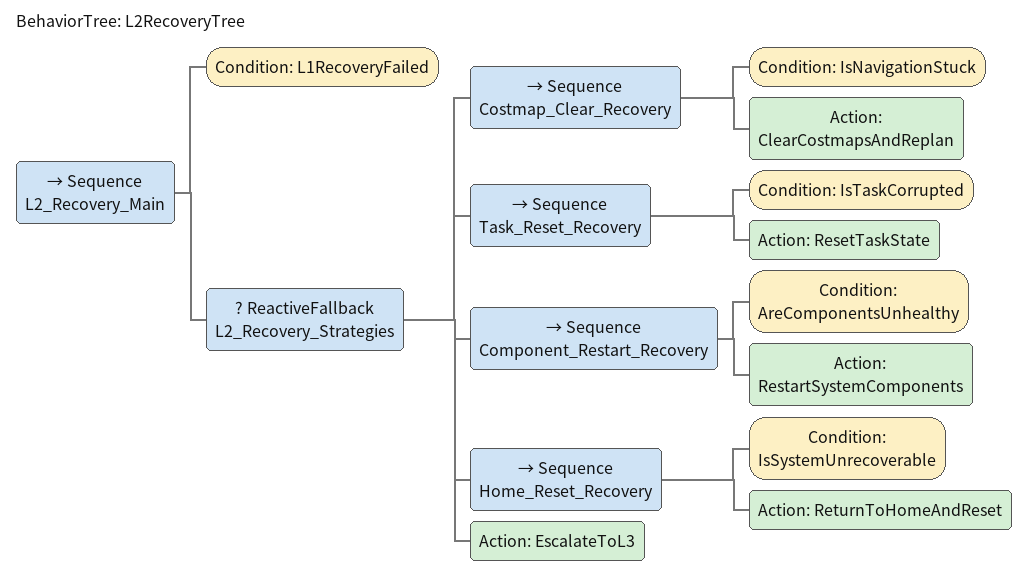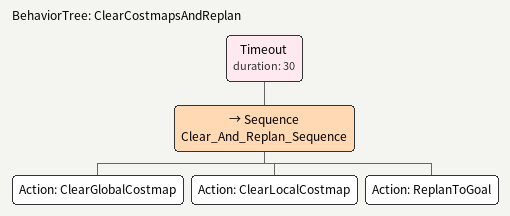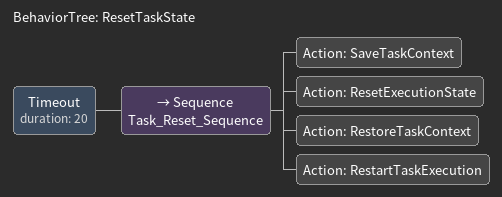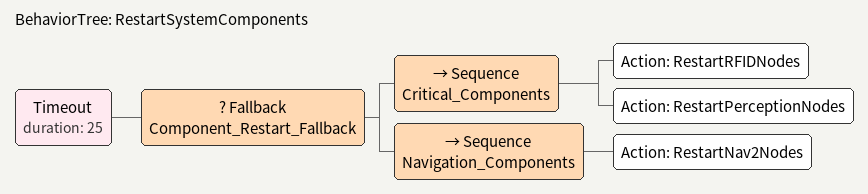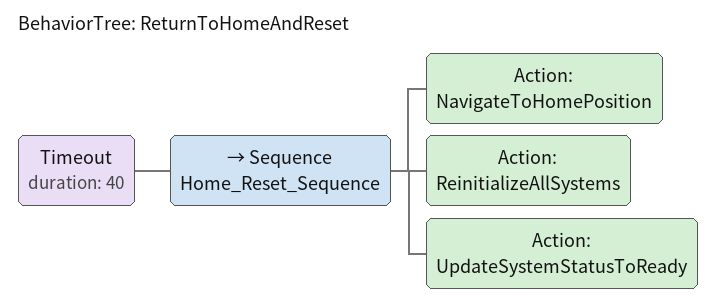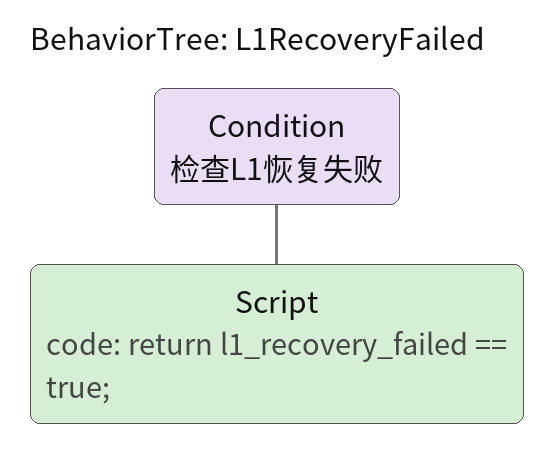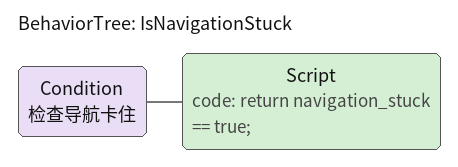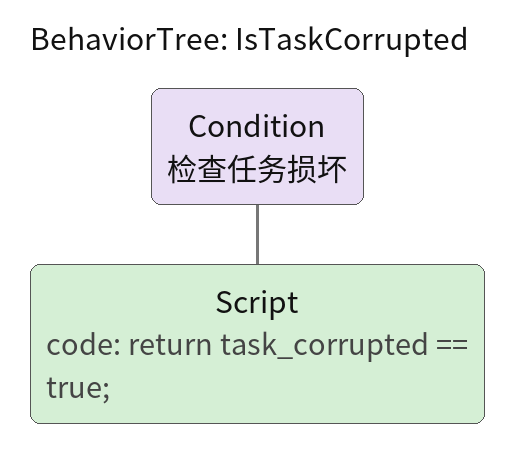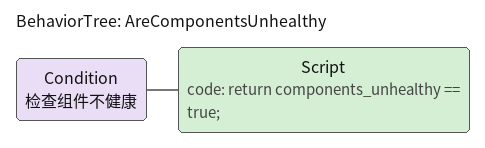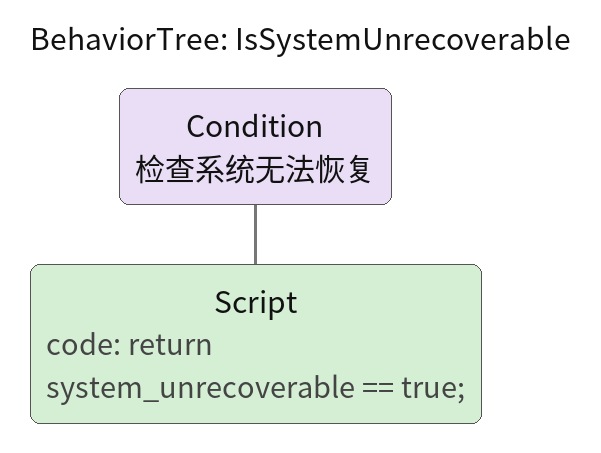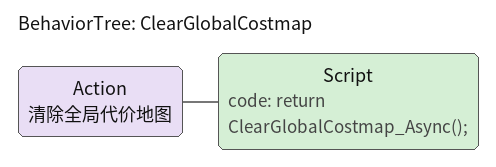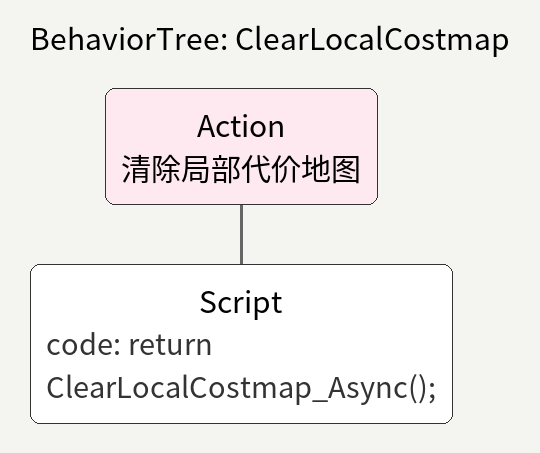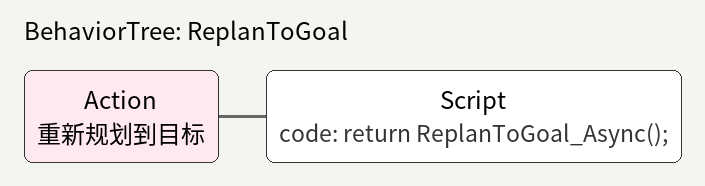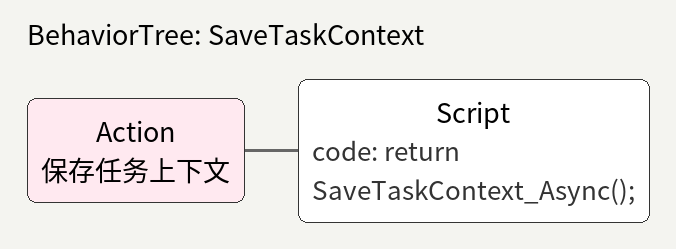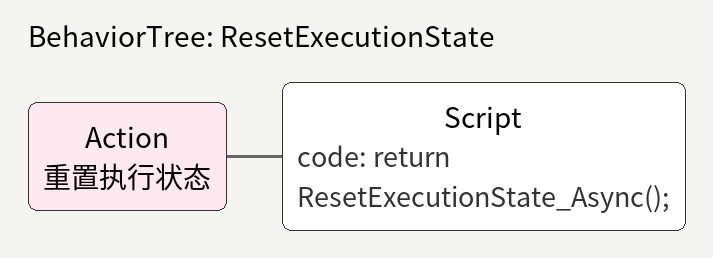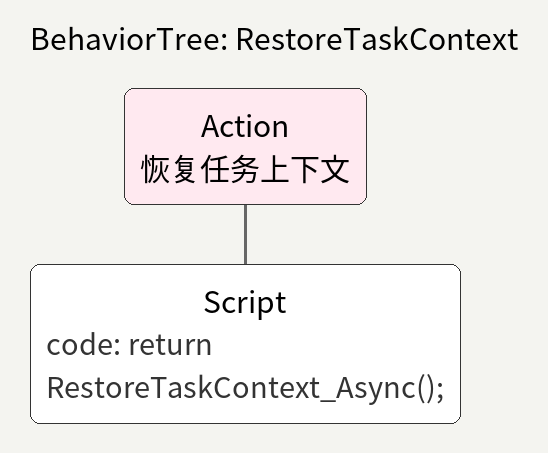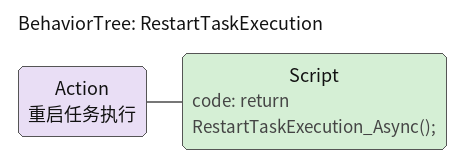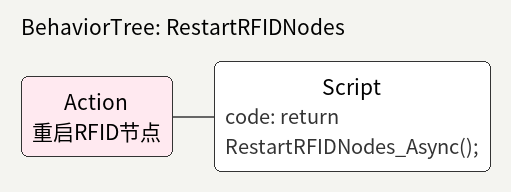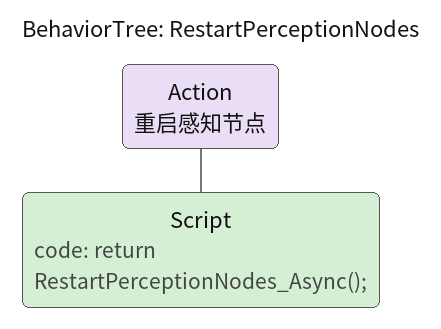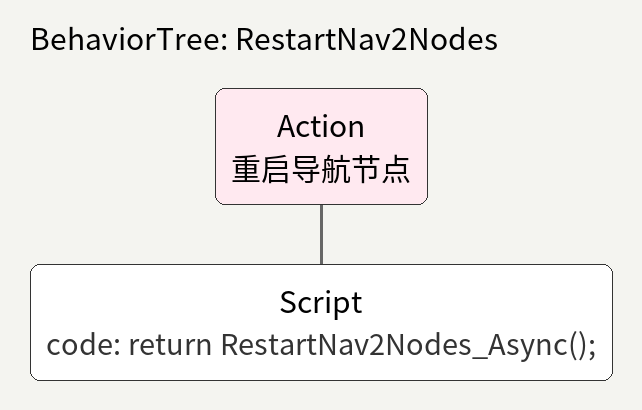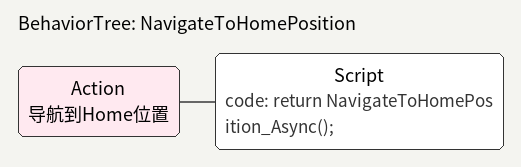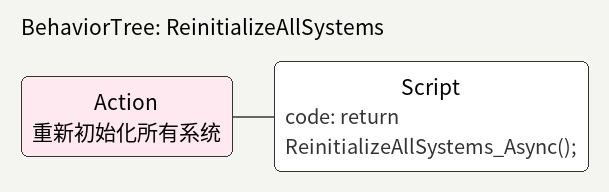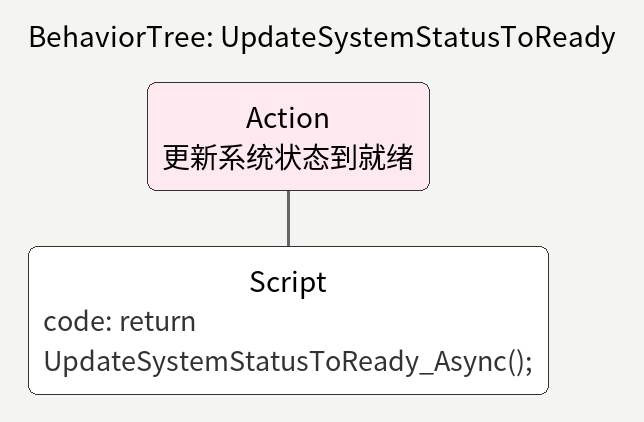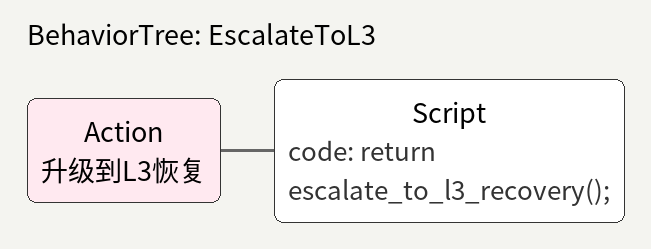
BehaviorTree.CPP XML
<BehaviorTree ID="L2RecoveryTree">
    <Sequence name="L2_Recovery_Main">

        <!-- 检查L1恢复是否失败 -->
        <Condition ID="L1RecoveryFailed"/>

        <!-- L2恢复策略选择 -->
        <ReactiveFallback name="L2_Recovery_Strategies">

            <!-- 代价地图清除和重新规划 -->
            <Sequence name="Costmap_Clear_Recovery">
                <Condition ID="IsNavigationStuck"/>
                <Action ID="ClearCostmapsAndReplan"/>
            </Sequence>

            <!-- 任务状态重置 -->
            <Sequence name="Task_Reset_Recovery">
                <Condition ID="IsTaskCorrupted"/>
                <Action ID="ResetTaskState"/>
            </Sequence>

            <!-- 系统组件重启 -->
            <Sequence name="Component_Restart_Recovery">
                <Condition ID="AreComponentsUnhealthy"/>
                <Action ID="RestartSystemComponents"/>
            </Sequence>

            <!-- 返回Home重置 -->
            <Sequence name="Home_Reset_Recovery">
                <Condition ID="IsSystemUnrecoverable"/>
                <Action ID="ReturnToHomeAndReset"/>
            </Sequence>

            <!-- 所有L2恢复都失败，升级到L3 -->
            <Action ID="EscalateToL3"/>

        </ReactiveFallback>
    </Sequence>
</BehaviorTree>

<BehaviorTree ID="ClearCostmapsAndReplan">
    <Timeout duration="30">
        <Sequence name="Clear_And_Replan_Sequence">
            <Action ID="ClearGlobalCostmap"/>
            <Action ID="ClearLocalCostmap"/>
            <Action ID="ReplanToGoal"/>
        </Sequence>
    </Timeout>
</BehaviorTree>

<BehaviorTree ID="ResetTaskState">
    <Timeout duration="20">
        <Sequence name="Task_Reset_Sequence">
            <Action ID="SaveTaskContext"/>
            <Action ID="ResetExecutionState"/>
            <Action ID="RestoreTaskContext"/>
            <Action ID="RestartTaskExecution"/>
        </Sequence>
    </Timeout>
</BehaviorTree>

<BehaviorTree ID="RestartSystemComponents">
    <Timeout duration="25">
        <Fallback name="Component_Restart_Fallback">
            <Sequence name="Critical_Components">
                <Action ID="RestartRFIDNodes"/>
                <Action ID="RestartPerceptionNodes"/>
            </Sequence>
            <Sequence name="Navigation_Components">
                <Action ID="RestartNav2Nodes"/>
            </Sequence>
        </Fallback>
    </Timeout>
</BehaviorTree>

<BehaviorTree ID="ReturnToHomeAndReset">
    <Timeout duration="40">
        <Sequence name="Home_Reset_Sequence">
            <Action ID="NavigateToHomePosition"/>
            <Action ID="ReinitializeAllSystems"/>
            <Action ID="UpdateSystemStatusToReady"/>
        </Sequence>
    </Timeout>
</BehaviorTree>

<BehaviorTree ID="L1RecoveryFailed">
    <Condition name="检查L1恢复失败">
        <Script code="return l1_recovery_failed == true;"/>
    </Condition>
</BehaviorTree>

<BehaviorTree ID="IsNavigationStuck">
    <Condition name="检查导航卡住">
        <Script code="return navigation_stuck == true;"/>
    </Condition>
</BehaviorTree>

<BehaviorTree ID="IsTaskCorrupted">
    <Condition name="检查任务损坏">
        <Script code="return task_corrupted == true;"/>
    </Condition>
</BehaviorTree>

<BehaviorTree ID="AreComponentsUnhealthy">
    <Condition name="检查组件不健康">
        <Script code="return components_unhealthy == true;"/>
    </Condition>
</BehaviorTree>

<BehaviorTree ID="IsSystemUnrecoverable">
    <Condition name="检查系统无法恢复">
        <Script code="return system_unrecoverable == true;"/>
    </Condition>
</BehaviorTree>

<BehaviorTree ID="ClearGlobalCostmap">
    <Action name="清除全局代价地图">
        <Script code="return ClearGlobalCostmap_Async();"/>
    </Action>
</BehaviorTree>

<BehaviorTree ID="ClearLocalCostmap">
    <Action name="清除局部代价地图">
        <Script code="return ClearLocalCostmap_Async();"/>
    </Action>
</BehaviorTree>

<BehaviorTree ID="ReplanToGoal">
    <Action name="重新规划到目标">
        <Script code="return ReplanToGoal_Async();"/>
    </Action>
</BehaviorTree>

<BehaviorTree ID="SaveTaskContext">
    <Action name="保存任务上下文">
        <Script code="return SaveTaskContext_Async();"/>
    </Action>
</BehaviorTree>

<BehaviorTree ID="ResetExecutionState">
    <Action name="重置执行状态">
        <Script code="return ResetExecutionState_Async();"/>
    </Action>
</BehaviorTree>

<BehaviorTree ID="RestoreTaskContext">
    <Action name="恢复任务上下文">
        <Script code="return RestoreTaskContext_Async();"/>
    </Action>
</BehaviorTree>

<BehaviorTree ID="RestartTaskExecution">
    <Action name="重启任务执行">
        <Script code="return RestartTaskExecution_Async();"/>
    </Action>
</BehaviorTree>

<BehaviorTree ID="RestartRFIDNodes">
    <Action name="重启RFID节点">
        <Script code="return RestartRFIDNodes_Async();"/>
    </Action>
</BehaviorTree>

<BehaviorTree ID="RestartPerceptionNodes">
    <Action name="重启感知节点">
        <Script code="return RestartPerceptionNodes_Async();"/>
    </Action>
</BehaviorTree>

<BehaviorTree ID="RestartNav2Nodes">
    <Action name="重启导航节点">
        <Script code="return RestartNav2Nodes_Async();"/>
    </Action>
</BehaviorTree>

<BehaviorTree ID="NavigateToHomePosition">
    <Action name="导航到Home位置">
        <Script code="return NavigateToHomePosition_Async();"/>
    </Action>
</BehaviorTree>

<BehaviorTree ID="ReinitializeAllSystems">
    <Action name="重新初始化所有系统">
        <Script code="return ReinitializeAllSystems_Async();"/>
    </Action>
</BehaviorTree>

<BehaviorTree ID="UpdateSystemStatusToReady">
    <Action name="更新系统状态到就绪">
        <Script code="return UpdateSystemStatusToReady_Async();"/>
    </Action>
</BehaviorTree>

<BehaviorTree ID="EscalateToL3">
    <Action name="升级到L3恢复">
        <Script code="return escalate_to_l3_recovery();"/>
    </Action>
</BehaviorTree>
